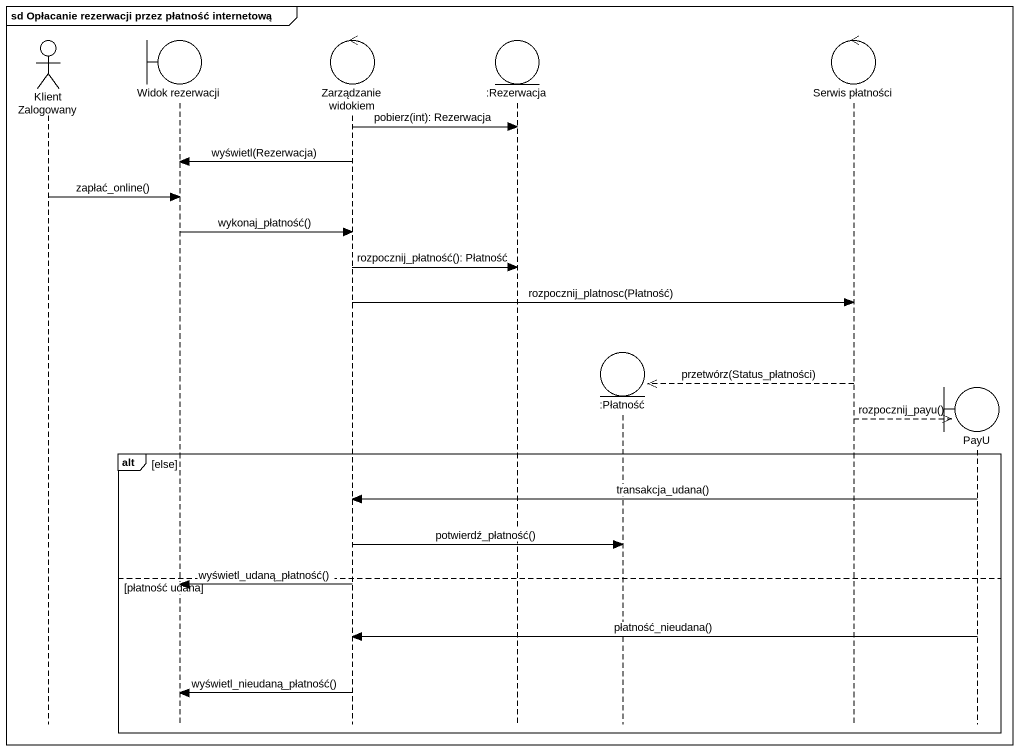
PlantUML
@startuml
mainframe sd Opłacanie rezerwacji przez płatność internetową
hide footbox
actor "Klient Zalogowany" as Klient_Zalogowany
boundary "Widok rezerwacji" as Widok_rezerwacji
control "Zarządzanie widokiem" as Zarządzanie_widokiem
entity ":Rezerwacja" as Rezerwacja
entity ":Płatność" as Płatność
control "Serwis płatności" as Serwis_płatności
boundary PayU

Zarządzanie_widokiem -> Rezerwacja : pobierz(int): Rezerwacja
Zarządzanie_widokiem -> Widok_rezerwacji : wyświetl(Rezerwacja)
Klient_Zalogowany -> Widok_rezerwacji : zapłać_online()
Widok_rezerwacji -> Zarządzanie_widokiem : wykonaj_płatność()
Zarządzanie_widokiem -> Rezerwacja : rozpocznij_płatność(): Płatność
Zarządzanie_widokiem -> Serwis_płatności : rozpocznij_platnosc(Płatność)
Serwis_płatności -->> Płatność ** : przetwórz(Status_płatności)
Serwis_płatności -->> PayU ** : rozpocznij_payu()
alt else
  PayU -> Zarządzanie_widokiem : transakcja_udana()
  Zarządzanie_widokiem -> Płatność : potwierdź_płatność()
else płatność udana
  Zarządzanie_widokiem -> Widok_rezerwacji : wyświetl_udaną_płatność()
  PayU -> Zarządzanie_widokiem : płatność_nieudana()
  Zarządzanie_widokiem -> Widok_rezerwacji : wyświetl_nieudaną_płatność()
end
@enduml
